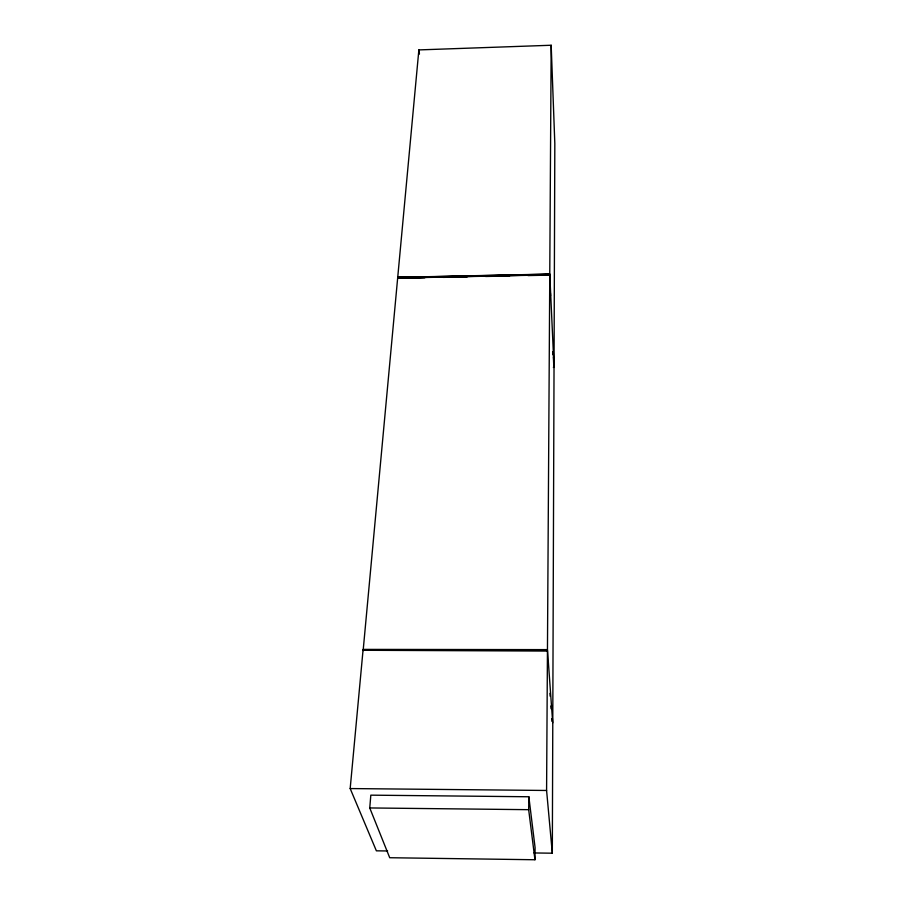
<?xml version="1.0" encoding="UTF-8"?>
<svg xmlns="http://www.w3.org/2000/svg" width="905" height="905" viewBox="0 0 905 905"><rect width="100%" height="100%" fill="white"/><g stroke="black" fill="none" stroke-linecap="round" stroke-linejoin="round"><path stroke-width="1.36" d="M552.774 722.88L554.03 367.441L553.464 367.328L554.041 366.842L554.822 143.556L551.179 45.25L418.868 49.911L397.725 277.337L424.841 277.156M553.464 367.328L553.849 366.729M552.322 853.2L552.774 723.729L547.457 649.62L549.765 274.701L397.668 277.959L363.222 649.722L546.733 649.948L546.722 650.853L363.029 650.299L547.446 650.537L546.586 790.472L552.322 853.2L534.018 852.951M549.561 274.837L549.573 274.215M554.03 367.441L549.765 274.079L551.179 45.25M527.966 275.572L549.165 275.12L549.154 274.091M534.957 859.75L535.093 847.691L528.848 796.762L370.824 795.156L369.749 807.95L389.716 857.725L534.957 859.75L528.667 809.681L528.848 796.762M387.634 850.972L376.378 850.824L350.178 788.56L363.029 650.299M363.38 650.616L363.471 649.722M397.725 277.337L549.765 274.079M397.748 277.473L549.776 274.215M437.556 276.885L467.229 276.251M479.944 275.98L509.617 275.346M522.332 275.075L549.177 274.498M397.691 278.084L549.765 274.837M400.768 278.288L424.796 277.778M443.167 277.382L467.195 276.873M485.566 276.478L509.594 275.957M363.12 649.394L547.457 649.62M350.178 788.56L546.586 790.472M369.749 807.95L528.667 809.681M418.868 49.911L419.445 54.085M549.935 693.366L550.138 696.171M550.862 705.979L551.066 708.785M551.79 718.581L551.993 721.387M550.41 293.05L550.534 295.856M553.125 351.909L553.26 354.715M553.385 356.921L553.849 367.441M550.014 293.277L550.149 296.071M552.751 351.966L552.876 354.76M397.951 277.473L397.94 278.344L397.951 277.473"/></g></svg>
